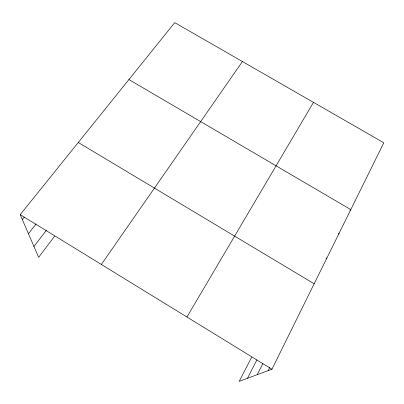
<?xml version="1.0" encoding="UTF-8"?>
<svg xmlns="http://www.w3.org/2000/svg" width="404" height="404" viewBox="0 0 404 404"><rect width="100%" height="100%" fill="white"/><g stroke="black" fill="none" stroke-linecap="round" stroke-linejoin="round"><path stroke-width="0.61" d="M251.631 357.257L239.198 381.366L271.958 369.231L383.8 142.774L174.73 22.634L20.2 214.63L38.627 257.318L54.58 236.234M268.155 370.64L269.827 367.266M257.237 374.685L262.853 363.534M247.485 378.296L256.853 359.939M186.931 317.014L313.489 102.374M101.359 264.463L242.42 61.529M33.941 246.46L46.44 230.204M28.447 233.734L36.082 223.978M22.326 219.554L24.265 217.125M349.889 210.434L350.793 209.61L128.916 79.553M338.254 233.977L339.128 233.224M325.998 258.661L326.932 257.919M78.275 142.471L314.161 283.78M20.2 214.63L271.958 369.231"/></g></svg>
